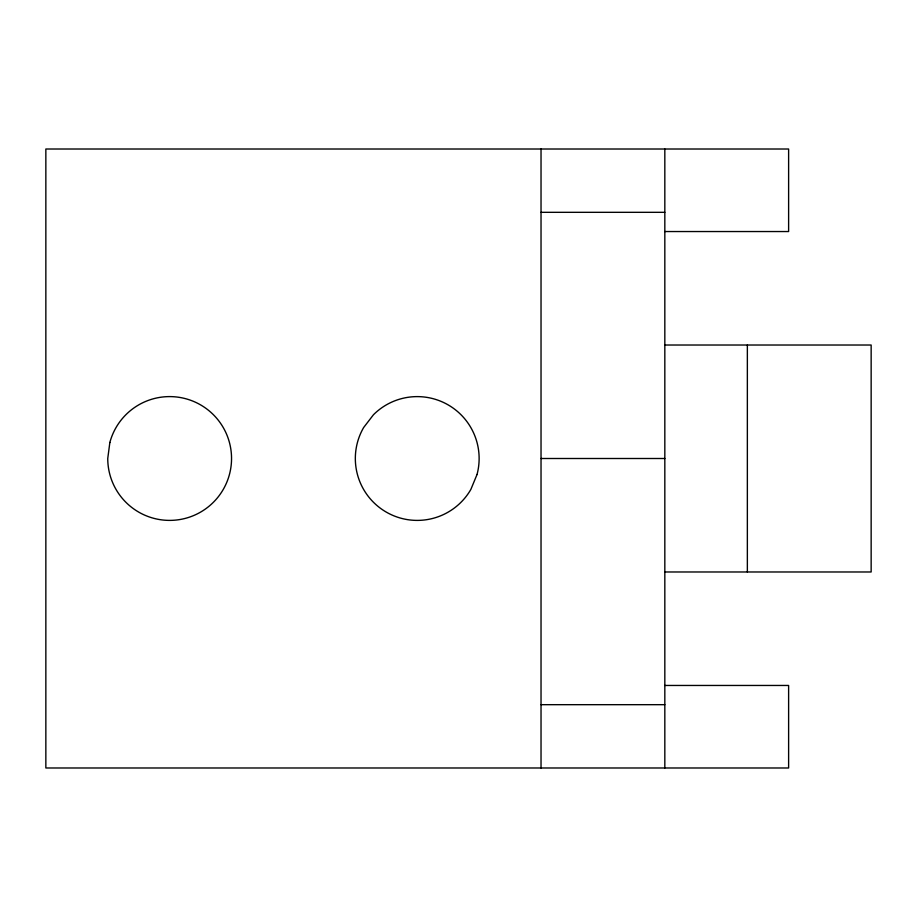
<?xml version="1.0" encoding="UTF-8"?>
<svg xmlns="http://www.w3.org/2000/svg" width="917" height="917" viewBox="0 0 917 917"><rect width="100%" height="100%" fill="white"/><g stroke="black" fill="none" stroke-linecap="round" stroke-linejoin="round"><path stroke-width="1.38" d="M541.03 212.32L664.825 212.32M664.825 231.542L788.62 231.542L788.62 149.012L45.85 149.012L45.85 767.987L788.62 767.987L788.62 685.457L664.825 685.457M664.825 345.021L871.15 345.021L871.15 571.979L664.825 571.979M541.03 458.5L664.825 458.5M541.03 704.68L664.825 704.68M747.355 345.021L747.355 571.979M664.825 149.012L664.825 767.987M541.03 149.012L541.03 767.987M109.857 442.475L107.748 458.5A61.898 61.898 0 0 0 195.802 514.597A61.898 61.898 0 0 0 209.431 411.08A61.898 61.898 0 0 0 109.857 442.475M477.023 474.525L470.845 489.449A61.898 61.898 0 0 1 386.286 512.11A61.898 61.898 0 0 1 363.625 427.551L373.471 414.736A61.898 61.898 0 0 1 477.023 474.525"/></g></svg>
